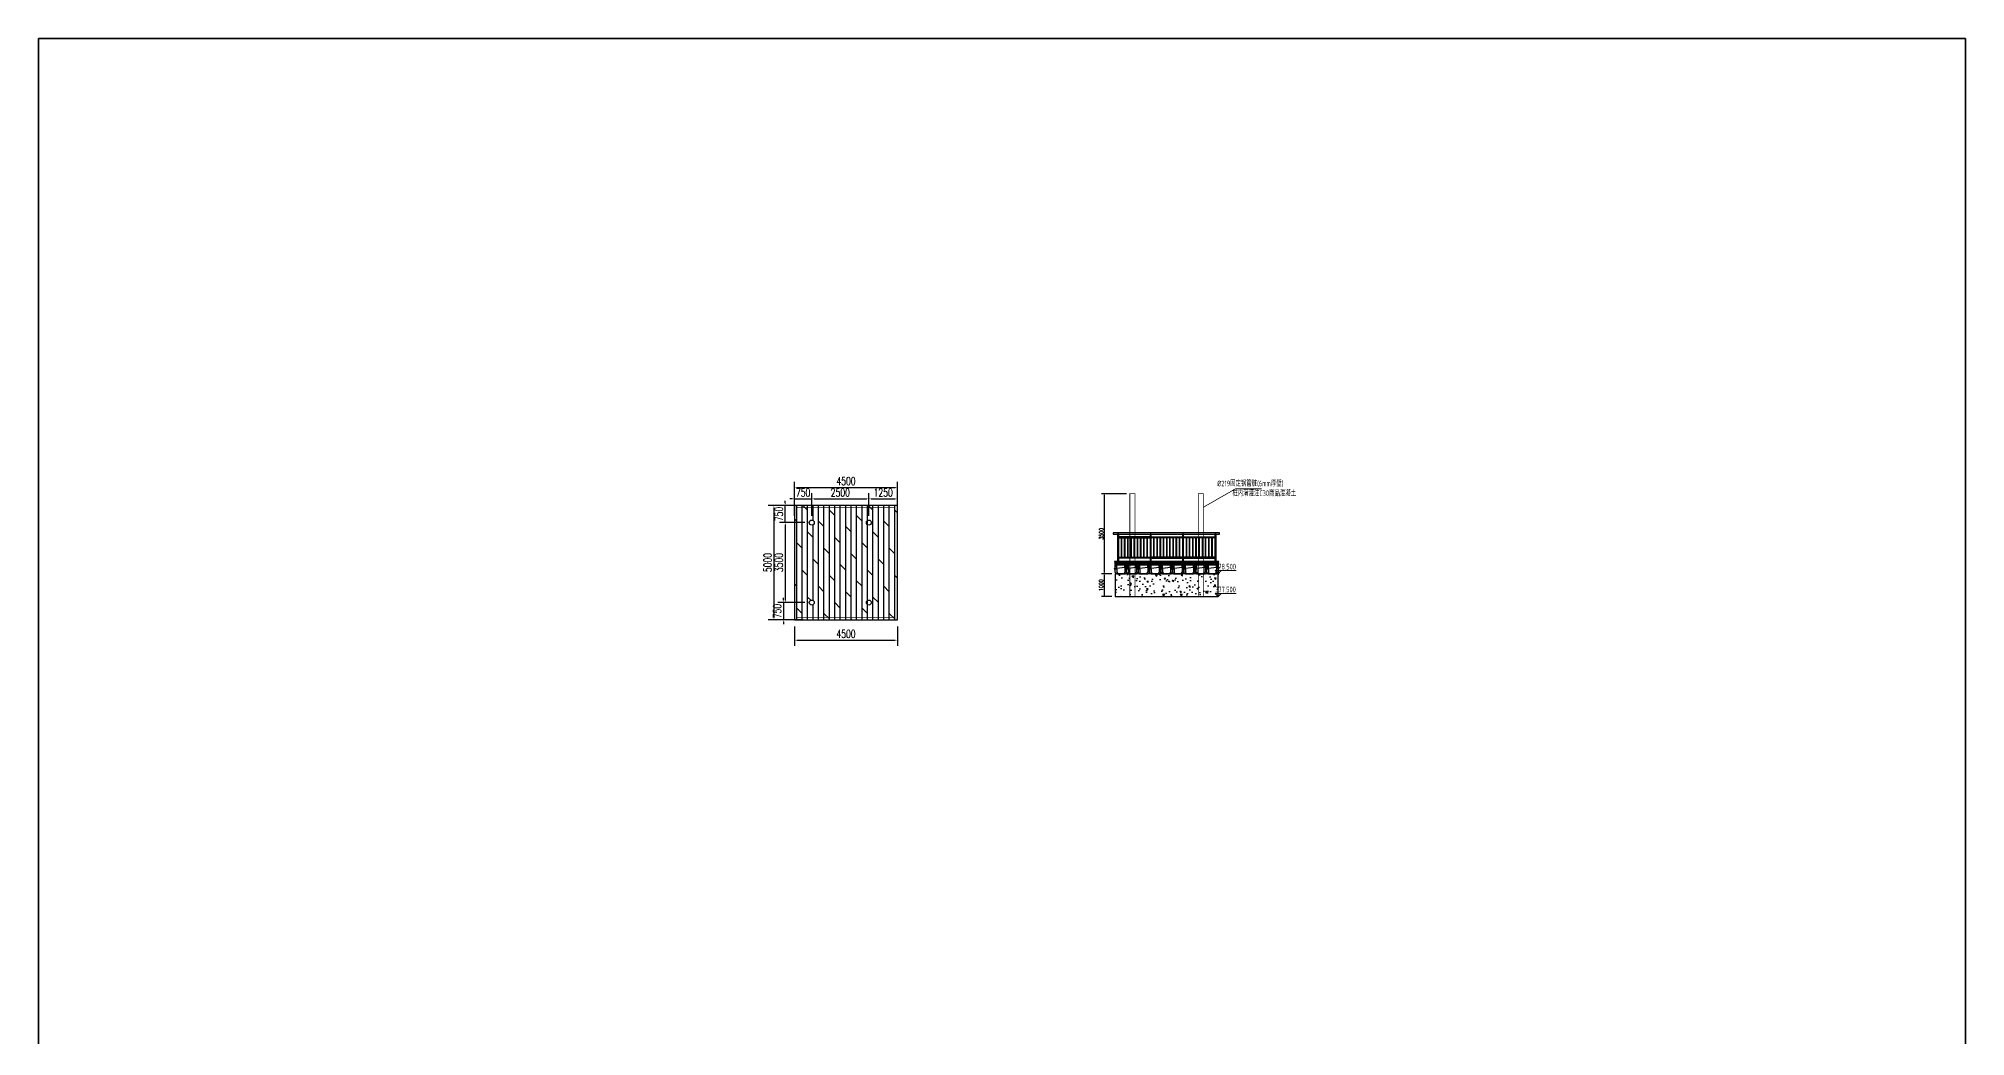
# Model space of a CAD drawing. Header units: millimetres. Extents: x -2430464 to 225692, y -180 to 1805330.
# Drawn here: x -809778 to -725498, y 763958 to 807640 of the extents above; entities that cross this region are included whole.
import ezdxf

# ---------------------------------------------------------------- set-up
doc = ezdxf.new("R2010")
doc.units = ezdxf.units.MM
doc.header["$LTSCALE"] = 1000
doc.layers.get('0').update_dxf_attribs({"linetype": 'CONTINUOUS'})
doc.layers.get('DEFPOINTS').update_dxf_attribs({"linetype": 'CONTINUOUS'})
for name, color, linetype in [('FT', 251, 'CONTINUOUS'), ('W-FLOAT_BOWL浮筒', 253, 'CONTINUOUS'), ('W-MOUNTING固定方式', 5, 'CONTINUOUS'), ('W-PLASTIC_RAILINGS塑木栏杆', 6, 'CONTINUOUS'), ('W-STEEL_FRAME钢架', 3, 'CONTINUOUS'), ('W-STEEL_KEEL钢龙骨', 5, 'CONTINUOUS'), ('W-WOOD_FLOOR木地板', 30, 'CONTINUOUS'), ('建筑', 7, 'CONTINUOUS')]:
    doc.layers.add(name, color=color, linetype=linetype)
doc.layers.add('工作线', color=1, linetype='CONTINUOUS', lineweight=35)
doc.layers.add('标注', color=3, linetype='CONTINUOUS', lineweight=15)
doc.styles.add('civil', font='tssdeng.shx', dxfattribs={"width": 0.7, "bigfont": 'hztxt.shx'})
doc.styles.add('STANDARD_T3', font='simplex.shx', dxfattribs={"width": 0.7, "bigfont": 'gbcbig.shx'})
doc.dimstyles.new('W&&100', dxfattribs={"dimtxt": 350, "dimasz": 100, "dimexe": 250, "dimexo": 300, "dimgap": 100, "dimtad": 1, "dimdec": 0, "dimzin": 0, "dimdsep": 46, "dimtxsty": 'STANDARD_T3', "dimcen": 0.09, "dimclrd": 1, "dimclre": 1, "dimclrt": 7, "dimazin": 2, "dimtfac": 1, "dimtdec": 0, "dimtix": 1, "dimtmove": 2, "dimatfit": 3, "dimfxl": 0, "dimtolj": 1, "dimtzin": 0, "dimarcsym": 0})
doc.dimstyles.new('W&&50', dxfattribs={"dimtxt": 175, "dimasz": 50, "dimexe": 125, "dimexo": 150, "dimgap": 50, "dimtad": 1, "dimdec": 0, "dimzin": 0, "dimdsep": 46, "dimtxsty": 'STANDARD_T3', "dimcen": 0.09, "dimclrd": 1, "dimclre": 1, "dimclrt": 7, "dimazin": 2, "dimtfac": 1, "dimtdec": 0, "dimtix": 1, "dimtmove": 2, "dimatfit": 3, "dimfxl": 0, "dimtolj": 1, "dimtzin": 0, "dimarcsym": 0})

# ---------------------------------------------------------------- blocks, each defined once
blk = doc.blocks.new('*D222')
at = {"layer": 'DEFPOINTS', "color": 0, "transparency": 16777216}
for p in [(-776711, 787202), (-772211, 787991), (-772211, 787202)]:
    blk.add_point(p, dxfattribs=at)
at = {"layer": 'W-STEEL_FRAME钢架', "color": 1, "lineweight": -2, "transparency": 16777216}
for p, q in [((-776711, 787502), (-776711, 788241)), ((-772211, 787502), (-772211, 788241)), ((-776611, 787991), (-772311, 787991))]:
    blk.add_line(p, q, dxfattribs=at)
at = {"layer": 'W-STEEL_FRAME钢架', "color": 1, "transparency": 16777216}
for points in [[(-776611, 788008), (-776611, 787975), (-776711, 787991)], [(-772311, 788008), (-772311, 787975), (-772211, 787991)]]:
    blk.add_solid(points, dxfattribs=at)
at = {"layer": 'W-STEEL_FRAME钢架', "color": 7, "transparency": 16777216, "insert": (-774461, 788266), "char_height": 350, "attachment_point": 5, "style": 'STANDARD_T3'}
blk.add_mtext('\\A1;4500', dxfattribs=at)
blk = doc.blocks.new('*D223')
at = {"layer": 'DEFPOINTS', "color": 0, "transparency": 16777216}
for p in [(-776711, 787202), (-777613, 782202), (-776711, 782202)]:
    blk.add_point(p, dxfattribs=at)
at = {"layer": 'W-STEEL_FRAME钢架', "color": 1, "lineweight": -2, "transparency": 16777216}
for p, q in [((-777011, 787202), (-777863, 787202)), ((-777613, 787102), (-777613, 782302)), ((-777011, 782202), (-777863, 782202))]:
    blk.add_line(p, q, dxfattribs=at)
at = {"layer": 'W-STEEL_FRAME钢架', "color": 1, "transparency": 16777216}
for points in [[(-777630, 787102), (-777597, 787102), (-777613, 787202)], [(-777630, 782302), (-777597, 782302), (-777613, 782202)]]:
    blk.add_solid(points, dxfattribs=at)
at = {"layer": 'W-STEEL_FRAME钢架', "color": 7, "transparency": 16777216, "insert": (-777888, 784702), "char_height": 350, "attachment_point": 5, "rotation": 90, "style": 'STANDARD_T3'}
blk.add_mtext('\\A1;5000', dxfattribs=at)
blk = doc.blocks.new('*D219')
at = {"layer": 'DEFPOINTS', "color": 0, "transparency": 16777216}
for p in [(-777119, 787202), (-775931, 787202), (-775961, 786452)]:
    blk.add_point(p, dxfattribs=at)
at = {"layer": 'W-STEEL_FRAME钢架', "color": 1, "lineweight": -2, "transparency": 16777216}
for p, q in [((-776231, 787202), (-777369, 787202)), ((-777119, 787302), (-777119, 787402)), ((-777119, 786452), (-777119, 787202)), ((-776261, 786452), (-777369, 786452)), ((-777119, 786352), (-777119, 786252))]:
    blk.add_line(p, q, dxfattribs=at)
at = {"layer": 'W-STEEL_FRAME钢架', "color": 1, "transparency": 16777216}
for points in [[(-777136, 787302), (-777102, 787302), (-777119, 787202)], [(-777136, 786352), (-777102, 786352), (-777119, 786452)]]:
    blk.add_solid(points, dxfattribs=at)
at = {"layer": 'W-STEEL_FRAME钢架', "color": 7, "transparency": 16777216, "insert": (-777394, 786827), "char_height": 350, "attachment_point": 5, "rotation": 90, "style": 'STANDARD_T3'}
blk.add_mtext('\\A1;750', dxfattribs=at)
blk = doc.blocks.new('*D220')
at = {"layer": 'DEFPOINTS', "color": 0, "transparency": 16777216}
for p in [(-775961, 786452), (-777119, 782952), (-775961, 782952)]:
    blk.add_point(p, dxfattribs=at)
at = {"layer": 'W-STEEL_FRAME钢架', "color": 1, "lineweight": -2, "transparency": 16777216}
for p, q in [((-776261, 786452), (-777369, 786452)), ((-777119, 786352), (-777119, 783052)), ((-776261, 782952), (-777369, 782952))]:
    blk.add_line(p, q, dxfattribs=at)
at = {"layer": 'W-STEEL_FRAME钢架', "color": 1, "transparency": 16777216}
for points in [[(-777136, 786352), (-777102, 786352), (-777119, 786452)], [(-777136, 783052), (-777102, 783052), (-777119, 782952)]]:
    blk.add_solid(points, dxfattribs=at)
at = {"layer": 'W-STEEL_FRAME钢架', "color": 7, "transparency": 16777216, "insert": (-777394, 784702), "char_height": 350, "attachment_point": 5, "rotation": 90, "style": 'STANDARD_T3'}
blk.add_mtext('\\A1;3500', dxfattribs=at)
blk = doc.blocks.new('*D221')
at = {"layer": 'DEFPOINTS', "color": 0, "transparency": 16777216}
for p in [(-777194, 782202), (-776036, 782202), (-775961, 782952)]:
    blk.add_point(p, dxfattribs=at)
at = {"layer": 'W-STEEL_FRAME钢架', "color": 1, "lineweight": -2, "transparency": 16777216}
for p, q in [((-777194, 783052), (-777194, 783152)), ((-776261, 782952), (-777444, 782952)), ((-776336, 782202), (-777444, 782202)), ((-777194, 782952), (-777194, 782202)), ((-777194, 782102), (-777194, 782002))]:
    blk.add_line(p, q, dxfattribs=at)
at = {"layer": 'W-STEEL_FRAME钢架', "color": 1, "transparency": 16777216}
for points in [[(-777211, 783052), (-777177, 783052), (-777194, 782952)], [(-777211, 782102), (-777177, 782102), (-777194, 782202)]]:
    blk.add_solid(points, dxfattribs=at)
at = {"layer": 'W-STEEL_FRAME钢架', "color": 7, "transparency": 16777216, "insert": (-777469, 782577), "char_height": 350, "attachment_point": 5, "rotation": 90, "style": 'STANDARD_T3'}
blk.add_mtext('\\A1;750', dxfattribs=at)
blk = doc.blocks.new('*D218')
at = {"layer": 'DEFPOINTS', "color": 0, "transparency": 16777216}
for p in [(-775961, 787491), (-776711, 786452), (-775961, 786452)]:
    blk.add_point(p, dxfattribs=at)
at = {"layer": 'W-STEEL_FRAME钢架', "color": 1, "lineweight": -2, "transparency": 16777216}
for p, q in [((-776811, 787491), (-776911, 787491)), ((-776711, 786752), (-776711, 787741)), ((-776711, 787491), (-775961, 787491)), ((-775961, 786752), (-775961, 787741)), ((-775861, 787491), (-775761, 787491))]:
    blk.add_line(p, q, dxfattribs=at)
at = {"layer": 'W-STEEL_FRAME钢架', "color": 1, "transparency": 16777216}
for points in [[(-776811, 787508), (-776811, 787474), (-776711, 787491)], [(-775861, 787508), (-775861, 787474), (-775961, 787491)]]:
    blk.add_solid(points, dxfattribs=at)
at = {"layer": 'W-STEEL_FRAME钢架', "color": 7, "transparency": 16777216, "insert": (-776336, 787766), "char_height": 350, "attachment_point": 5, "style": 'STANDARD_T3'}
blk.add_mtext('\\A1;750', dxfattribs=at)
blk = doc.blocks.new('*D224')
at = {"layer": 'DEFPOINTS', "color": 0, "transparency": 16777216}
for p in [(-773461, 787491), (-775961, 786452), (-773461, 786452)]:
    blk.add_point(p, dxfattribs=at)
at = {"layer": 'W-STEEL_FRAME钢架', "color": 1, "lineweight": -2, "transparency": 16777216}
for p, q in [((-775961, 786752), (-775961, 787741)), ((-775861, 787491), (-773561, 787491)), ((-773461, 786752), (-773461, 787741))]:
    blk.add_line(p, q, dxfattribs=at)
at = {"layer": 'W-STEEL_FRAME钢架', "color": 1, "transparency": 16777216}
for points in [[(-775861, 787508), (-775861, 787474), (-775961, 787491)], [(-773561, 787508), (-773561, 787474), (-773461, 787491)]]:
    blk.add_solid(points, dxfattribs=at)
at = {"layer": 'W-STEEL_FRAME钢架', "color": 7, "transparency": 16777216, "insert": (-774711, 787766), "char_height": 350, "attachment_point": 5, "style": 'STANDARD_T3'}
blk.add_mtext('\\A1;2500', dxfattribs=at)
blk = doc.blocks.new('*D225')
at = {"layer": 'DEFPOINTS', "color": 0, "transparency": 16777216}
for p in [(-772211, 787491), (-773461, 786452), (-772211, 786500)]:
    blk.add_point(p, dxfattribs=at)
at = {"layer": 'W-STEEL_FRAME钢架', "color": 1, "lineweight": -2, "transparency": 16777216}
for p, q in [((-773461, 786752), (-773461, 787741)), ((-773361, 787491), (-772311, 787491)), ((-772211, 786800), (-772211, 787741))]:
    blk.add_line(p, q, dxfattribs=at)
at = {"layer": 'W-STEEL_FRAME钢架', "color": 1, "transparency": 16777216}
for points in [[(-773361, 787508), (-773361, 787474), (-773461, 787491)], [(-772311, 787508), (-772311, 787474), (-772211, 787491)]]:
    blk.add_solid(points, dxfattribs=at)
at = {"layer": 'W-STEEL_FRAME钢架', "color": 7, "transparency": 16777216, "insert": (-772836, 787766), "char_height": 350, "attachment_point": 5, "style": 'STANDARD_T3'}
blk.add_mtext('\\A1;1250', dxfattribs=at)
blk = doc.blocks.new('*D226')
at = {"layer": 'DEFPOINTS', "color": 0, "transparency": 16777216}
for p in [(-776711, 782202), (-772211, 782202), (-772211, 781305)]:
    blk.add_point(p, dxfattribs=at)
at = {"layer": 'W-STEEL_FRAME钢架', "color": 1, "lineweight": -2, "transparency": 16777216}
for p, q in [((-776711, 781902), (-776711, 781055)), ((-776611, 781305), (-772311, 781305)), ((-772211, 781902), (-772211, 781055))]:
    blk.add_line(p, q, dxfattribs=at)
at = {"layer": 'W-STEEL_FRAME钢架', "color": 1, "transparency": 16777216}
for points in [[(-776611, 781322), (-776611, 781289), (-776711, 781305)], [(-772311, 781322), (-772311, 781289), (-772211, 781305)]]:
    blk.add_solid(points, dxfattribs=at)
at = {"layer": 'W-STEEL_FRAME钢架', "color": 7, "transparency": 16777216, "insert": (-774461, 781580), "char_height": 350, "attachment_point": 5, "style": 'STANDARD_T3'}
blk.add_mtext('\\A1;4500', dxfattribs=at)
blk = doc.blocks.new('blhft')
at = {"layer": 'FT', "ltscale": 0.5}
for p, q in [((-302, 230), (-302, 220)), ((302, 284), (302, 274))]:
    blk.add_line(p, q, dxfattribs=at)
at = {"layer": 'FT'}
for p, q in [((-302, 226), (-174, 226)), ((-298, 234), (-184, 234)), ((-298, 216), (-184, 216)), ((-250, 234), (-250, 375)), ((-250, 70), (-250, 216)), ((-230, 395), (230, 395)), ((-208, 397), (208, 397)), ((-208, 397), (-208, 395)), ((-180, 0), (180, 0)), ((-174, 244), (-174, 375)), ((174, 280), (-174, 226)), ((-174, 206), (-174, 70)), ((174, 298), (174, 375)), ((174, 280), (302, 280)), ((174, 260), (174, 70)), ((184, 288), (298, 288)), ((184, 270), (298, 270)), ((208, 397), (208, 395)), ((250, 375), (250, 288)), ((250, 270), (250, 70))]:
    blk.add_line(p, q, dxfattribs=at)
at = {"layer": 'FT', "ltscale": 0.5}
for centre, start, end in [((-298, 230), 90, 180), ((298, 284), 0, 90)]:
    blk.add_arc(centre, 4, start, end, dxfattribs=at)
at = {"layer": 'FT'}
for centre, radius, start, end in [((-298, 220), 4, 180, 270), ((-230, 375), 20, 90, 180), ((-180, 70), 70, 180, 270), ((0, -1768), 2175, 84.50426, 95.49574), ((-184, 244), 10, 270, 0), ((-184, 206), 10, 0, 90), ((-154, 375), 20, 90, 180), ((-104, 70), 70, 180, 270), ((104, 70), 70, 270, 0), ((154, 375), 20, 0, 90), ((184, 298), 10, 180, 270), ((184, 260), 10, 90, 180), ((180, 70), 70, 270, 0), ((230, 375), 20, 0, 90), ((298, 274), 4, 270, 0)]:
    blk.add_arc(centre, radius, start, end, dxfattribs=at)
at = {"layer": 'FT', "extrusion": (0, 0, -1)}
blk.add_ellipse((-212, 375), major_axis=(-30.4, 0), ratio=0.921809, start_param=3.141593, end_param=6.283185, dxfattribs=at)
at = {"layer": 'FT'}
blk.add_ellipse((-212, 320), major_axis=(-16, 0), ratio=0.75, dxfattribs=at)
blk.add_ellipse((212, 375), major_axis=(30.4, 0.1), ratio=0.921809, start_param=3.141593, end_param=6.283185, dxfattribs=at)
at = {"layer": 'FT', "extrusion": (0, 0, -1)}
blk.add_ellipse((212, 320), major_axis=(16, 0), ratio=0.75, dxfattribs=at)
blk = doc.blocks.new('*U229')
at = {"layer": 'FT'}
blk.add_blockref('blhft', (0, -204), dxfattribs=at)
blk = doc.blocks.new('*U230')
at = {"layer": 'W-FLOAT_BOWL浮筒', "color": 0, "linetype": 'ByBlock', "lineweight": -2, "transparency": 16777216}
for p in [(0, 0), (500, 0), (1000, 0), (1500, 0), (2000, 0), (2500, 0), (3000, 0), (3500, 0), (4000, 0)]:
    blk.add_blockref('*U229', p, dxfattribs=at)
blk = doc.blocks.new('*U227')
at = {"layer": 'W-STEEL_FRAME钢架'}
for points in [[(-20, 30), (-20, -30), (20, -30), (20, 30)], [(-17, 27), (-17, -27), (17, -27), (17, 27)]]:
    blk.add_lwpolyline(points, close=True, dxfattribs=at)
blk = doc.blocks.new('*U228')
at = {"layer": '建筑', "color": 0, "linetype": 'ByBlock', "lineweight": -2, "transparency": 16777216}
for p in [(0, 0), (1500, 0)]:
    blk.add_blockref('*U227', p, dxfattribs=at)
blk = doc.blocks.new('*D410')
at = {"layer": 'DEFPOINTS', "color": 0, "transparency": 16777216}
for p in [(-763158, 787712), (-762047, 787712), (-762687, 784212)]:
    blk.add_point(p, dxfattribs=at)
at = {"layer": 'W-STEEL_FRAME钢架', "color": 1, "lineweight": -2, "transparency": 16777216}
for p, q in [((-762197, 787712), (-763283, 787712)), ((-763158, 784262), (-763158, 787662)), ((-762837, 784212), (-763283, 784212))]:
    blk.add_line(p, q, dxfattribs=at)
at = {"layer": 'W-STEEL_FRAME钢架', "color": 1, "transparency": 16777216}
for points in [[(-763167, 787662), (-763150, 787662), (-763158, 787712)], [(-763167, 784262), (-763150, 784262), (-763158, 784212)]]:
    blk.add_solid(points, dxfattribs=at)
at = {"layer": 'W-STEEL_FRAME钢架', "color": 7, "transparency": 16777216, "insert": (-763296, 785962), "char_height": 175, "attachment_point": 5, "rotation": 90, "style": 'STANDARD_T3'}
blk.add_mtext('\\A1;3500', dxfattribs=at)
blk = doc.blocks.new('*D411')
at = {"layer": 'DEFPOINTS', "color": 0, "transparency": 16777216}
for p in [(-762687, 784212), (-763167, 783212), (-762687, 783212)]:
    blk.add_point(p, dxfattribs=at)
at = {"layer": 'W-STEEL_FRAME钢架', "color": 1, "lineweight": -2, "transparency": 16777216}
for p, q in [((-762837, 784212), (-763292, 784212)), ((-763167, 784162), (-763167, 783262)), ((-762837, 783212), (-763292, 783212))]:
    blk.add_line(p, q, dxfattribs=at)
at = {"layer": 'W-STEEL_FRAME钢架', "color": 1, "transparency": 16777216}
for points in [[(-763175, 784162), (-763158, 784162), (-763167, 784212)], [(-763175, 783262), (-763158, 783262), (-763167, 783212)]]:
    blk.add_solid(points, dxfattribs=at)
at = {"layer": 'W-STEEL_FRAME钢架', "color": 7, "transparency": 16777216, "insert": (-763304, 783712), "char_height": 175, "attachment_point": 5, "rotation": 90, "style": 'STANDARD_T3'}
blk.add_mtext('\\A1;1000', dxfattribs=at)
blk = doc.blocks.new('*U2057')
at = {"layer": 'W-PLASTIC_RAILINGS塑木栏杆'}
blk.add_lwpolyline([(-15, -425), (15, -425), (15, 425), (-15, 425)], close=True, dxfattribs=at)
blk = doc.blocks.new('*U2058')
at = {"color": 0, "linetype": 'ByBlock', "lineweight": -2, "transparency": 16777216}
for p in [(0, 0), (140, 0), (280, 0), (420, 0), (560, 0), (700, 0), (840, 0), (980, 0), (1120, 0)]:
    blk.add_blockref('*U2057', p, dxfattribs=at)
blk = doc.blocks.new('*U2059')
at = {"layer": 'W-PLASTIC_RAILINGS塑木栏杆'}
blk.add_lwpolyline([(-15, -425), (15, -425), (15, 425), (-15, 425)], close=True, dxfattribs=at)
blk = doc.blocks.new('*U2060')
at = {"color": 0, "linetype": 'ByBlock', "lineweight": -2, "transparency": 16777216}
for p in [(0, 0), (140, 0), (280, 0), (420, 0), (560, 0), (700, 0), (840, 0), (980, 0), (1120, 0)]:
    blk.add_blockref('*U2059', p, dxfattribs=at)
blk = doc.blocks.new('*U2061')
at = {"layer": 'W-PLASTIC_RAILINGS塑木栏杆'}
blk.add_lwpolyline([(-15, -425), (15, -425), (15, 425), (-15, 425)], close=True, dxfattribs=at)
blk = doc.blocks.new('*U2062')
at = {"color": 0, "linetype": 'ByBlock', "lineweight": -2, "transparency": 16777216}
for p in [(0, 0), (140, 0), (280, 0), (420, 0), (560, 0), (700, 0), (840, 0), (980, 0), (1120, 0)]:
    blk.add_blockref('*U2061', p, dxfattribs=at)

msp = doc.modelspace()

# ---------------------------------------------------------------- hatches: boundary and pattern name
at = {"layer": 'W-WOOD_FLOOR木地板'}
h = msp.add_hatch(dxfattribs=at)
h.set_pattern_fill('DOLMIT', color=256, scale=300, angle=90)
h.set_pattern_definition([(90, (-2972820.88, -1011067.03), (-238.122618, 1e-14), []), (135, (-2972820.9, -1011067.03), (-476.24491, -476.24491), [336.75638, -673.512])])
h.paths.add_polyline_path([(-776711.38, 787201.97), (-776711.38, 782201.97), (-772211.38, 782201.97), (-772211.38, 787201.97)])
h.paths.add_polyline_path([(-776070.88, 786451.72, -1), (-775851.88, 786451.72, -1)], flags=16)
h.paths.add_polyline_path([(-775851.88, 782951.72, -1), (-776070.88, 782951.72, -1)], flags=16)
h = msp.add_hatch(dxfattribs=at)
h.set_pattern_fill('木纹03', color=256, scale=100, angle=90)
h.set_pattern_definition([(90, (-2840001.98, -1064677.3), (-200, 200), [10, -190]), (180, (-2840071.98, -1064597.3), (-200, -200), [20, -180]), (135, (-2840051.98, -1064637.3), (-199.998082, 1e-14), [14.14, -42.42, 14.14, -28.28, 99, -85]), (135, (-2839991.98, -1064687.3), (-200, 1e-14), [14.142, -28.284, 14.142, -226.2]), (135, (-2840011.98, -1064617.3), (-200, 1e-14), [14.142, -268.700712]), (135, (-2840001.98, -1064597.3), (-200, 1e-14), [14.142, -268.700712]), (135, (-2840021.98, -1064627.3), (-200, 1e-14), [14.142, -268.700712]), (135, (-2840031.98, -1064637.3), (-200, 1e-14), [28.284, -254.558712]), (135, (-2840181.98, -1064587.3), (-200, 1e-14), [28.284, -254.558712]), (135, (-2840041.98, -1064657.3), (-200, 1e-14), [56.568, -226.274712]), (135, (-2840051.98, -1064667.3), (-200, 1e-14), [56.568, -226.274712]), (135, (-2840111.98, -1064537.3), (-200, 1e-14), [56.568, -226.274712]), (135, (-2840071.98, -1064677.3), (-200, 1e-14), [42.4264, -240.416312]), (135, (-2840101.98, -1064717.3), (-200, 1e-14), [42.4264, -240.416312]), (135, (-2840081.98, -1064697.3), (-200, 1e-14), [42.4264, -240.416312]), (135, (-2840141.98, -1064567.3), (-200, 1e-14), [70.71068, -212.132032]), (135, (-2840151.98, -1064587.3), (-200, 1e-14), [70.71068, -212.132032]), (135, (-2840101.98, -1064567.3), (-200, 1e-14), [98.994949, -183.847763]), (116.5650512, (-2840021.98, -1064657.3), (-8e-08, 200), [22.360678, -424.852916]), (116.5650512, (-2840081.98, -1064617.3), (-8e-08, 200), [22.360678, -424.852916]), (116.5650512, (-2840061.98, -1064627.3), (-8e-08, 200), [22.360678, -424.852916]), (116.5650512, (-2840001.98, -1064667.3), (-8e-08, 200), [44.72136, -402.492235]), (116.5650512, (-2840091.98, -1064627.3), (-8e-08, 200), [67.082039, -380.131556]), (116.5650512, (-2840101.98, -1064647.3), (-8e-08, 200), [89.442719, -357.770876]), (116.5650512, (-2840111.98, -1064667.3), (-8e-08, 200), [89.442719, -357.770876]), (116.5650512, (-2840171.98, -1064697.3), (-8e-08, 200), [89.442719, -357.770876]), (116.5650512, (-2840151.98, -1064697.3), (-8e-08, 200), [111.8034, -335.410195]), (116.5650512, (-2840131.98, -1064687.3), (-8e-08, 200), [111.8034, -335.410195]), (153.434949, (-2840051.98, -1064617.3), (-200, 1e-08), [22.360678, -424.852916]), (153.434949, (-2840031.98, -1064647.3), (-200, 1e-08), [22.360678, -424.852916]), (153.434949, (-2840001.98, -1064677.3), (-200, 1e-08), [44.72136, -402.492235]), (153.434949, (-2840031.98, -1064617.3), (-200, 1e-08), [44.72136, -402.492235]), (153.434949, (-2839991.98, -1064697.3), (-200, 1e-08), [67.082039, -380.131556]), (153.434949, (-2839991.98, -1064717.3), (-200, 1e-08), [89.442719, -357.770876]), (153.434949, (-2840001.98, -1064537.3), (-200, 1e-08), [89.442719, -357.770876]), (153.434949, (-2840021.98, -1064607.3), (-200, 1e-08), [89.442719, -357.770876]), (153.434949, (-2840001.98, -1064567.3), (-200, 1e-08), [111.8034, -335.410195]), (153.434949, (-2840011.98, -1064587.3), (-200, 1e-08), [111.8034, -335.410195])])
h.paths.add_polyline_path([(-758156.58, 784726.54), (-758156.58, 784751.54), (-762716.88, 784751.54), (-762716.88, 784726.54)])
at = {"layer": '建筑'}
h = msp.add_hatch(dxfattribs=at)
h.set_pattern_fill('混凝土', color=256, scale=100, angle=90)
h.set_pattern_definition([(140, (-3011879, -1010947.8), (62.75213, 717.26018), [75, -825]), (85, (-3011879, -1010947.8), (-752.19213, -138.75133), [60, -660]), (190.4514, (-3011873.75, -1010888), (-689.43954, 578.50938), [63.74019, -701.14211]), (136.1842, (-3012079, -1010947.8), (165.51901, 1067.24105), [112.5, -1237.5]), (186.6356, (-3012065.2, -1010858.9), (-974.11787, 934.6627), [95.6103, -1051.713]), (81.1842, (-3012079, -1010947.8), (-974.1186, 934.66195), [90, -990]), (111, (-3012029, -1010847.8), (402.61889, 596.90705), [75, -825]), (56, (-3012029, -1010847.8), (-725.15005, 243.31533), [60, -660]), (161.4514, (-3011995.4, -1010798.05), (-322.5305, 840.22263), [63.74019, -701.14211]), (127.5, (-3011878.98, -1010947.8), (-332.893854, 12.159855), [0, -652, 0, -670, 0, -662.5]), (97.5, (-3011878.98, -1010947.8), (-394.41171, 263.069537), [0, -382, 0, -637, 0, -252.5]), (57.5, (-3011878.98, -1011170.8), (22.554872, 533.822436), [0, -250, 0, -780, 0, -1035]), (47.5, (-3011879, -1011270.8), (-100.10498, 583.18617), [0, -325, 0, -518, 0, -735])])
h.paths.add_polyline_path([(-762687.23, 784211.54), (-762687.23, 783211.54), (-758187.23, 783211.54), (-758187.23, 784211.54)])

# ---------------------------------------------------------------- linework, layer by layer
at = {"layer": 'W-MOUNTING固定方式', "color": 4, "const_width": 30}
for points in [[(-762046.73, 783211.54), (-761827.73, 783211.54), (-761827.73, 787711.95), (-762046.73, 787711.95)], [(-758827.73, 783211.54), (-759046.73, 783211.54), (-759046.73, 787711.95), (-758827.73, 787711.95)]]:
    msp.add_lwpolyline(points, close=True, dxfattribs=at)
at = {"layer": 'W-PLASTIC_RAILINGS塑木栏杆', "const_width": 30}
for points in [[(-772311.38, 785949.47), (-772311.38, 787101.97), (-776611.38, 787101.97), (-776611.38, 785949.47)], [(-776611.38, 783449.47), (-776611.38, 782301.97), (-772311.38, 782301.97), (-772311.38, 783449.47)]]:
    msp.add_lwpolyline(points, dxfattribs=at)
at = {"layer": 'W-PLASTIC_RAILINGS塑木栏杆'}
for points in [[(-762782.94, 785951.54), (-758122.94, 785951.54), (-758122.94, 786001.54), (-762782.94, 786001.54)], [(-762582.94, 784751.54), (-762532.94, 784751.54), (-762532.94, 785951.54), (-762582.94, 785951.54)], [(-762532.94, 785781.54), (-761162.94, 785781.54), (-761162.94, 785821.54), (-762532.94, 785821.54)], [(-761162.94, 784751.54), (-761112.94, 784751.54), (-761112.94, 785951.54), (-761162.94, 785951.54)], [(-759742.94, 785781.54), (-761112.94, 785781.54), (-761112.94, 785821.54), (-759742.94, 785821.54)], [(-759742.94, 784751.54), (-759692.94, 784751.54), (-759692.94, 785951.54), (-759742.94, 785951.54)], [(-758322.94, 785781.54), (-759692.94, 785781.54), (-759692.94, 785821.54), (-758322.94, 785821.54)], [(-758322.94, 784751.54), (-758272.94, 784751.54), (-758272.94, 785951.54), (-758322.94, 785951.54)], [(-762532.94, 784931.54), (-761162.94, 784931.54), (-761162.94, 784891.54), (-762532.94, 784891.54)], [(-759742.94, 784931.54), (-761112.94, 784931.54), (-761112.94, 784891.54), (-759742.94, 784891.54)], [(-758322.94, 784931.54), (-759692.94, 784931.54), (-759692.94, 784891.54), (-758322.94, 784891.54)]]:
    msp.add_lwpolyline(points, close=True, dxfattribs=at)
at = {"layer": 'W-STEEL_FRAME钢架'}
msp.add_lwpolyline([(-776711.38, 782201.97), (-772211.38, 782201.97), (-772211.38, 787201.97), (-776711.38, 787201.97)], close=True, dxfattribs=at)
for points in [[(-762681.88, 784713.98, -0.34343236), (-762673.69, 784720.54), (-762636.29, 784720.54, 0.33718106), (-762629.88, 784725.68), (-762629.88, 784726.54), (-762681.88, 784726.54), (-762681.88, 784726.54), (-762687.88, 784726.54), (-762687.88, 784606.54), (-762681.88, 784606.54), (-762681.88, 784606.54), (-762629.88, 784606.54), (-762629.88, 784607.39, 0.33718106), (-762636.29, 784612.54), (-762673.69, 784612.54, -0.34343236), (-762681.88, 784619.1)], [(-758193.58, 784713.98, 0.34343236), (-758201.77, 784720.54), (-758239.17, 784720.54, -0.33718106), (-758245.58, 784725.68), (-758245.58, 784726.54), (-758193.58, 784726.54), (-758193.58, 784726.54), (-758187.58, 784726.54), (-758187.58, 784606.54), (-758193.58, 784606.54), (-758193.58, 784606.54), (-758245.58, 784606.54), (-758245.58, 784607.39, -0.33718106), (-758239.17, 784612.54), (-758201.77, 784612.54, 0.34343236), (-758193.58, 784619.1)]]:
    msp.add_lwpolyline(points, format="xyb", close=True, dxfattribs=at)
at = {"layer": 'W-STEEL_KEEL钢龙骨'}
msp.add_lwpolyline([(-762681.88, 784666.54), (-758192.58, 784666.54), (-758192.58, 784726.54), (-762681.88, 784726.54)], close=True, dxfattribs=at)
at = {"layer": 'W-WOOD_FLOOR木地板'}
msp.add_lwpolyline([(-762716.88, 784726.54), (-758156.58, 784726.54), (-758156.58, 784751.54), (-762716.88, 784751.54)], close=True, dxfattribs=at)
at = {"layer": '工作线'}
msp.add_lwpolyline([(-809778.48, 807639.7), (-725497.98, 807639.7), (-725497.98, 716932.2), (-809778.48, 716932.2)], close=True, dxfattribs=at)
at = {"layer": '建筑'}
msp.add_lwpolyline([(-762687.23, 783211.54), (-758187.23, 783211.54), (-758187.23, 784211.54), (-762687.23, 784211.54)], close=True, dxfattribs=at)
at = {"layer": '建筑', "color": 2}
for centre in [(-775961.38, 786451.72), (-773461.38, 786451.72), (-775961.38, 782951.72), (-773461.38, 782951.72)]:
    msp.add_circle(centre, 109.5, dxfattribs=at)
at = {"layer": '标注'}
for p, q in [((-758187.23, 784211.54), (-758318.05, 784353.98)), ((-758318.05, 784353.98), (-757396.94, 784353.98)), ((-758187.23, 784211.54), (-758056.41, 784353.98)), ((-758187.23, 783211.54), (-758318.05, 783353.98)), ((-758318.05, 783353.98), (-757396.94, 783353.98)), ((-758187.23, 783211.54), (-758056.41, 783353.98))]:
    msp.add_line(p, q, dxfattribs=at)
msp.add_lwpolyline([(-758827.73, 787131.2), (-757425.9, 787932), (-756289.46, 787932)], dxfattribs=at)

# ---------------------------------------------------------------- block references
at = {"color": 1}
for name, p in [('*U2058', (-762412.94, 785356.54)), ('*U2060', (-760992.94, 785356.54)), ('*U2062', (-759572.94, 785356.54))]:
    msp.add_blockref(name, p, dxfattribs=at)
at = {"layer": 'W-FLOAT_BOWL浮筒'}
msp.add_blockref('*U230', (-762437.21, 784415.04), dxfattribs=at)
at = {"layer": '建筑'}
msp.add_blockref('*U228', (-761187.23, 784636.49), dxfattribs=at)

# ---------------------------------------------------------------- texts
at = {"layer": '标注', "char_height": 250, "attachment_point": 5, "style": 'civil'}
for s, insert in [('\\A1;%%C219固定钢管桩(6mm厚壁)', (-756776.2, 788150.46)), ('\\A1;桩内满灌注C30商品混凝土', (-756168.79, 787732.17)), ('\\A1;378.500', (-757864.93, 784523.21)), ('\\A1;377.500', (-757864.93, 783523.21))]:
    msp.add_mtext(s, dxfattribs=dict(at, insert=insert))

# ---------------------------------------------------------------- dimensions: what is measured, and where the dimension line sits
at = {"layer": 'W-STEEL_FRAME钢架'}
for base, p1, p2, picture, middle in [((-772211.38, 787991.47), (-776711.38, 787201.97), (-772211.38, 787201.97), '*D222', (-774461.38, 788266.47)), ((-775961.38, 787490.97), (-776711.38, 786451.72), (-775961.38, 786451.72), '*D218', (-776336.38, 787765.97)), ((-773461.38, 787490.97), (-775961.38, 786451.72), (-773461.38, 786451.72), '*D224', (-774711.38, 787765.97)), ((-772211.38, 787490.97), (-773461.38, 786451.72), (-772211.38, 786500.47), '*D225', (-772836.38, 787765.97)), ((-772211.38, 781305.47), (-776711.38, 782201.97), (-772211.38, 782201.97), '*D226', (-774461.38, 781580.47))]:
    dim = msp.add_linear_dim(base=base, p1=p1, p2=p2, dimstyle='W&&100', dxfattribs=at)
    dim.commit()
    dim.dimension.update_dxf_attribs({"geometry": picture, "text_midpoint": middle})
for base, p1, p2, dimstyle, picture, middle in [((-777613.38, 782201.97), (-776711.38, 787201.97), (-776711.38, 782201.97), 'W&&100', '*D223', (-777888.38, 784701.97)), ((-777118.88, 787201.97), (-775961.38, 786451.72), (-775931.38, 787201.97), 'W&&100', '*D219', (-777393.88, 786826.84)), ((-763158.48, 787711.95), (-762687.23, 784211.54), (-762046.73, 787711.95), 'W&&50', '*D410', (-763295.98, 785961.74)), ((-777118.88, 782951.72), (-775961.38, 786451.72), (-775961.38, 782951.72), 'W&&100', '*D220', (-777393.88, 784701.72)), ((-763166.81, 783211.54), (-762687.23, 784211.54), (-762687.23, 783211.54), 'W&&50', '*D411', (-763304.31, 783711.54)), ((-777193.88, 782201.97), (-775961.38, 782951.72), (-776036.38, 782201.97), 'W&&100', '*D221', (-777468.88, 782576.84))]:
    dim = msp.add_linear_dim(base=base, p1=p1, p2=p2, angle=90, dimstyle=dimstyle, dxfattribs=at)
    dim.commit()
    dim.dimension.update_dxf_attribs({"geometry": picture, "text_midpoint": middle})

doc.saveas('drawing.dxf')
